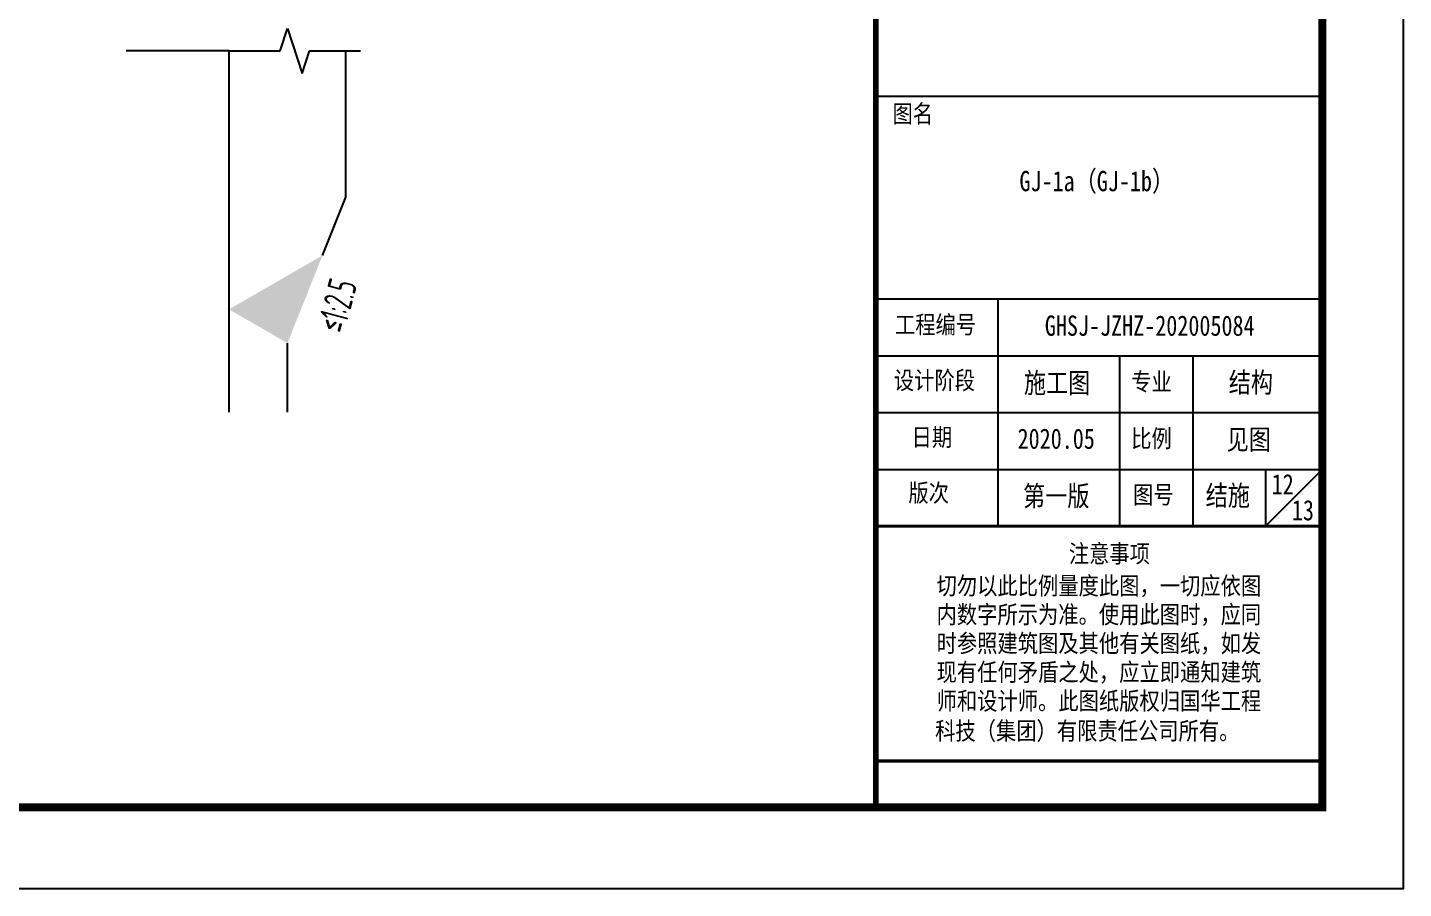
# Model space of a CAD drawing. Extents: x 9752569 to 9923256, y 1590558 to 2510207.
# Drawn here: x 9878950 to 9895906, y 1656270 to 1666879 of the extents above; entities that cross this region are included whole.
import ezdxf
from ezdxf.enums import TextEntityAlignment as Align

# ---------------------------------------------------------------- set-up
doc = ezdxf.new("R2010")
doc.units = 0
doc.header["$LTSCALE"] = 1000
doc.header["$MEASUREMENT"] = 0
doc.layers.get('0').update_dxf_attribs({"linetype": 'CONTINUOUS'})
for name, color, linetype in [('DIM_SYMB', 3, 'CONTINUOUS'), ('PP-PM-TK', 7, 'CONTINUOUS'), ('PUB_TEXT', 7, 'CONTINUOUS'), ('PUB_TITLE', 4, 'CONTINUOUS'), ('墙线__粗线', 7, 'CONTINUOUS'), ('螺栓孔标注', 6, 'CONTINUOUS')]:
    doc.layers.add(name, color=color, linetype=linetype)
doc.styles.add('TQ', font='txt.shx', dxfattribs={"width": 0.8, "bigfont": 'hztxt.shx'})
doc.styles.add('TSSD_REIN', font='atssdeng.shx', dxfattribs={"width": 0.7, "bigfont": 'atssdchn.shx'})
doc.styles.add('仿宋', font='', dxfattribs={"width": 0.8})
doc.styles.get('仿宋').set_extended_font_data('SimSun')

# ---------------------------------------------------------------- blocks, each defined once
blk = doc.blocks.new('A1-TK')
at = {"layer": 'PP-PM-TK', "color": 4}
for p, q in [((9146250, 1805980), (9151750, 1805980)), ((9146250, 1803480), (9151750, 1803480)), ((9147750, 1803480), (9147750, 1800680)), ((9146250, 1802780), (9151750, 1802780)), ((9149250, 1802780), (9149250, 1800680)), ((9150155, 1802780), (9150155, 1800680)), ((9146250, 1802080), (9151750, 1802080)), ((9146250, 1801380), (9151750, 1801380)), ((9151750, 1801380), (9151050, 1800680)), ((9151050, 1801380), (9151050, 1800680))]:
    blk.add_line(p, q, dxfattribs=at)
at = {"layer": 'PP-PM-TK', "color": 4, "const_width": 70}
blk.add_lwpolyline([(9146250, 1854616), (9151750, 1854616), (9151750, 1797216), (9146250, 1797216)], close=True, dxfattribs=at)
at = {"layer": 'PP-PM-TK', "color": 4, "const_width": 40}
for points in [[(9146250, 1800680), (9151750, 1800680)], [(9146250, 1797788), (9151750, 1797788)]]:
    blk.add_lwpolyline(points, dxfattribs=at)
at = {"layer": 'PUB_TEXT', "color": 2, "style": 'TQ'}
for s, p in [('图名', (9146454, 1805628)), ('工程编号', (9146484, 1803029)), ('设计阶段', (9146471, 1802343)), ('专业', (9149395, 1802326)), ('日期', (9146689, 1801643)), ('比例', (9149395, 1801626)), ('版次', (9146650, 1800957)), ('图号', (9149418, 1800934)), ('注意事项', (9148627, 1800207)), ('切勿以此比例量度此图，一切应依图', (9146997, 1799812)), ('内数字所示为准。使用此图时，应同', (9146997, 1799458)), ('时参照建筑图及其他有关图纸，如发', (9146997, 1799103)), ('现有任何矛盾之处，应立即通知建筑', (9146997, 1798748)), ('师和设计师。此图纸版权归国华工程', (9146997, 1798393)), ('科技（集团）有限责任公司所有。', (9146979, 1798024))]:
    blk.add_text(s, height=250, dxfattribs=at).set_placement(p)
at = {"layer": 'PUB_TITLE', "color": 0, "style": '仿宋', "width": 0.8}
for s, p in [('GHSJ-JZHZ-202005084', (9148331, 1803026)), ('施工图', (9148073, 1802321)), ('结构', (9150597, 1802326)), ('2020.05', (9147995, 1801633)), ('见图', (9150571, 1801623)), ('第一版', (9148063, 1800927)), ('结施', (9150313, 1800933)), ('13', (9151375, 1800752))]:
    blk.add_text(s, height=250, dxfattribs=at).set_placement(p)

msp = doc.modelspace()

# ---------------------------------------------------------------- linework, layer by layer
at = {"layer": 'DIM_SYMB'}
for p, q in [((9882063.1, 1666590.1, 1860), (9882153.1, 1666867.1, 1860)), ((9882153.1, 1666867.1, 1860), (9882332.7, 1666314.2, 1860)), ((9881433.1, 1666590.1, 1860), (9880165, 1666590.1, 1860)), ((9881433.1, 1666590.1, 1860), (9882063.1, 1666590.1, 1860)), ((9882332.7, 1666314.2, 1860), (9882423.1, 1666591.1, 1860)), ((9882423.1, 1666591.1, 1860), (9883053.1, 1666590.1, 1860))]:
    msp.add_line(p, q, dxfattribs=at)
at = {"layer": 'PUB_TITLE'}
msp.add_lwpolyline([(9811805.5, 1656270.4), (9895905.5, 1656270.4), (9895905.5, 1715670.4), (9811805.5, 1715670.4)], close=True, dxfattribs=at)
at = {"layer": 'PUB_TITLE', "const_width": 100}
msp.add_lwpolyline([(9814305.5, 1657270.4), (9894905.5, 1657270.4), (9894905.5, 1714670.4), (9814305.5, 1714670.4)], close=True, dxfattribs=at)
at = {"layer": '墙线__粗线', "color": 2, "elevation": 1860}
for points in [[(9881433.1, 1663405.8), (9881433.1, 1666590.1)], [(9882873.1, 1664790.1), (9882873.1, 1666590.1)], [(9882585.5, 1664071.1), (9882873.1, 1664790.1)], [(9881433.1, 1662137.8), (9881433.1, 1663405.8)], [(9882153.1, 1662137.8), (9882153.1, 1662990.1)]]:
    msp.add_lwpolyline(points, dxfattribs=at)
at = {"layer": '墙线__粗线'}
msp.add_solid([(9882153.1, 1662990.1, 1860), (9881433.1, 1663405.8, 1860), (9882585.5, 1664071.1, 1860)], dxfattribs=at)

# ---------------------------------------------------------------- block references
msp.add_blockref('A1-TK', (743155.1, -139945.5))

# ---------------------------------------------------------------- texts
at = {"layer": 'PUB_TITLE', "color": 6, "style": '仿宋', "width": 0.8}
msp.add_text('GJ-1a（GJ-1b）', height=250, dxfattribs=at).set_placement((9892126.4, 1664861.8), align=Align.CENTER)
msp.add_text('12', height=250, dxfattribs=at).set_placement((9894281.3, 1661126.4))
at = {"layer": '螺栓孔标注', "style": 'TSSD_REIN', "width": 0.6}
msp.add_text('≤1:2.5', height=350, rotation=75, dxfattribs=at).set_placement((9882850.2, 1663098.6, 1860))

doc.saveas('drawing.dxf')
